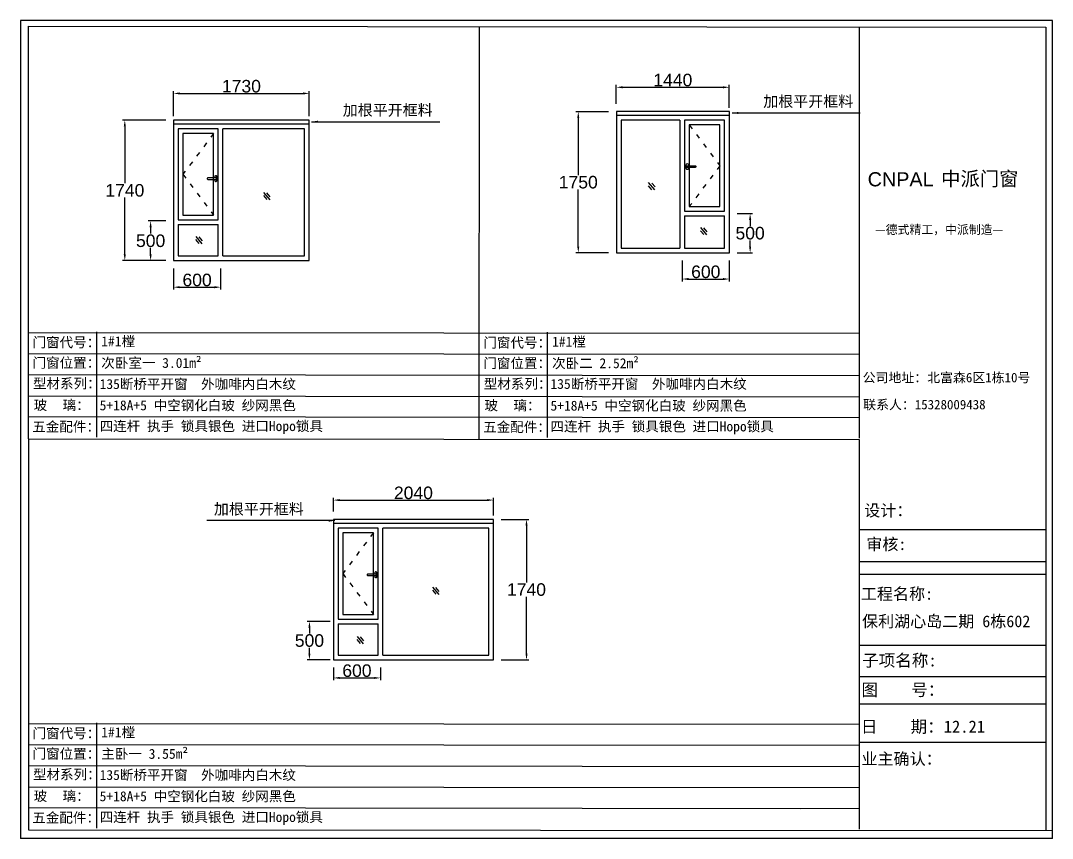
# Model space of a CAD drawing. Header units: inches. Extents: x -138455 to 599497, y -747149 to 13167.
# Drawn here: x 219304 to 232453, y -626098 to -615670 of the extents above; entities that cross this region are included whole.
import ezdxf

# ---------------------------------------------------------------- set-up
doc = ezdxf.new("R2010")
doc.units = ezdxf.units.IN
doc.header["$MEASUREMENT"] = 0
doc.header["$PDMODE"] = 35
doc.header["$PDSIZE"] = -3
doc.linetypes.add('ACAD_ISO03W100', pattern=[30, 12, -18])
doc.layers.add('0 @ 1', color=7, linetype='Continuous')
doc.styles.add('Annotative', font='arialbd.ttf')
doc.styles.add('MtXpl_', font='')
doc.styles.get("Standard").update_dxf_attribs({"font": 'arial.ttf'})
doc.styles.get('MtXpl_').set_extended_font_data('SimSun')
doc.dimstyles.get("Standard").update_dxf_attribs({"dimtxt": 80, "dimasz": 70, "dimexe": 40, "dimexo": 80, "dimgap": 0, "dimtad": 1, "dimtih": 1, "dimtoh": 1, "dimdec": 0, "dimzin": 0, "dimdsep": 46, "dimtxsty": 'Standard', "dimcen": 0.09, "dimadec": 0, "dimazin": 0, "dimtfac": 1, "dimtdec": 0, "dimtofl": 0, "dimtmove": 0, "dimatfit": 3, "dimfxl": 0, "dimtolj": 1, "dimtzin": 0, "dimarcsym": 0})

# ---------------------------------------------------------------- blocks, each defined once
blk = doc.blocks.new('*D2564')
at = {"color": 0, "lineweight": -2, "transparency": 16777216}
for p, q in [((221153, -616940), (220602, -616940)), ((220632, -617020), (220632, -617743)), ((220632, -618650), (220632, -617926)), ((221153, -618730), (220602, -618730))]:
    blk.add_line(p, q, dxfattribs=at)
at = {"color": 0, "transparency": 16777216}
for points in [[(220618, -617020), (220645, -617020), (220632, -616940)], [(220618, -618650), (220645, -618650), (220632, -618730)]]:
    blk.add_solid(points, dxfattribs=at)
at = {"layer": 'Defpoints', "color": 0, "transparency": 16777216}
for p in [(221253, -616940), (220632, -618730), (221253, -618730)]:
    blk.add_point(p, dxfattribs=at)
at = {"color": 0, "transparency": 16777216, "insert": (220632, -617835), "char_height": 160, "attachment_point": 5}
blk.add_mtext('\\A1;1740', dxfattribs=at)
blk = doc.blocks.new('*D2565')
at = {"color": 0, "lineweight": -2, "transparency": 16777216}
for p, q in [((221253, -616890), (221253, -616568)), ((221333, -616598), (222903, -616598)), ((222983, -616890), (222983, -616568))]:
    blk.add_line(p, q, dxfattribs=at)
at = {"color": 0, "transparency": 16777216}
for points in [[(221333, -616585), (221333, -616612), (221253, -616598)], [(222903, -616585), (222903, -616612), (222983, -616598)]]:
    blk.add_solid(points, dxfattribs=at)
at = {"layer": 'Defpoints', "color": 0, "transparency": 16777216}
for p in [(222983, -616598), (221253, -616990), (222983, -616990)]:
    blk.add_point(p, dxfattribs=at)
at = {"color": 0, "transparency": 16777216, "insert": (222118, -616507), "char_height": 160, "attachment_point": 5}
blk.add_mtext('\\A1;1730', dxfattribs=at)
blk = doc.blocks.new('*D2566')
at = {"color": 0, "lineweight": -2, "transparency": 16777216}
for p, q in [((221153, -618225), (220931, -618225)), ((220961, -618305), (220961, -618386)), ((220961, -618650), (220961, -618569)), ((221153, -618730), (220931, -618730))]:
    blk.add_line(p, q, dxfattribs=at)
at = {"color": 0, "transparency": 16777216}
for points in [[(220947, -618305), (220974, -618305), (220961, -618225)], [(220947, -618650), (220974, -618650), (220961, -618730)]]:
    blk.add_solid(points, dxfattribs=at)
at = {"layer": 'Defpoints', "color": 0, "transparency": 16777216}
for p in [(221253, -618225), (220961, -618730), (221253, -618730)]:
    blk.add_point(p, dxfattribs=at)
at = {"color": 0, "transparency": 16777216, "insert": (220961, -618478), "char_height": 160, "attachment_point": 5}
blk.add_mtext('\\A1;500', dxfattribs=at)
blk = doc.blocks.new('*D2560')
at = {"color": 0, "lineweight": -2, "transparency": 16777216}
for p, q in [((221253, -618830), (221253, -619099)), ((221853, -618830), (221853, -619099)), ((221333, -619069), (221773, -619069))]:
    blk.add_line(p, q, dxfattribs=at)
at = {"color": 0, "transparency": 16777216}
for points in [[(221333, -619056), (221333, -619083), (221253, -619069)], [(221773, -619056), (221773, -619083), (221853, -619069)]]:
    blk.add_solid(points, dxfattribs=at)
at = {"layer": 'Defpoints', "color": 0, "transparency": 16777216}
for p in [(221253, -618730), (221853, -618730), (221853, -619069)]:
    blk.add_point(p, dxfattribs=at)
at = {"color": 0, "transparency": 16777216, "insert": (221553, -618978), "char_height": 160, "attachment_point": 5}
blk.add_mtext('\\A1;600', dxfattribs=at)
blk = doc.blocks.new('123as')
at = {"color": 0}
for p, q in [((90189, 51387), (90252, 51462)), ((90194, 51330), (90312, 51470)), ((90251, 51335), (90314, 51410))]:
    blk.add_line(p, q, dxfattribs=at)
blk = doc.blocks.new('dzcs')
blk.add_lwpolyline([(142182, -3328), (142182, -3342, 0.414214), (142196, -3355), (142196, -3355, 0.414214), (142209, -3342), (142209, -3294, 0.414214), (142196, -3280), (142196, -3280, 0.414214), (142182, -3294), (142182, -3308)], format="xyb")
blk.add_lwpolyline([(142096, -3328), (142196, -3328, 0.414214), (142206, -3318), (142206, -3318, 0.414214), (142196, -3308), (142096, -3308, 0.414214), (142086, -3318), (142086, -3318, 0.414214)], format="xyb", close=True)
blk = doc.blocks.new('*D2567')
at = {"color": 0, "lineweight": -2, "transparency": 16777216}
for p, q in [((228436, -618131), (228631, -618131)), ((228601, -618211), (228601, -618289)), ((228601, -618551), (228601, -618472)), ((228436, -618631), (228631, -618631))]:
    blk.add_line(p, q, dxfattribs=at)
at = {"color": 0, "transparency": 16777216}
for points in [[(228588, -618211), (228615, -618211), (228601, -618131)], [(228588, -618551), (228615, -618551), (228601, -618631)]]:
    blk.add_solid(points, dxfattribs=at)
at = {"layer": 'Defpoints', "color": 0, "transparency": 16777216}
for p in [(228336, -618131), (228336, -618631), (228601, -618631)]:
    blk.add_point(p, dxfattribs=at)
at = {"color": 0, "transparency": 16777216, "insert": (228601, -618381), "char_height": 160, "attachment_point": 5}
blk.add_mtext('\\A1;500', dxfattribs=at)
blk = doc.blocks.new('*D2561')
at = {"color": 0, "lineweight": -2, "transparency": 16777216}
for p, q in [((227736, -618731), (227736, -618995)), ((228336, -618731), (228336, -618995)), ((227816, -618965), (228256, -618965))]:
    blk.add_line(p, q, dxfattribs=at)
at = {"color": 0, "transparency": 16777216}
for points in [[(227816, -618952), (227816, -618979), (227736, -618965)], [(228256, -618952), (228256, -618979), (228336, -618965)]]:
    blk.add_solid(points, dxfattribs=at)
at = {"layer": 'Defpoints', "color": 0, "transparency": 16777216}
for p in [(227736, -618631), (228336, -618631), (228336, -618965)]:
    blk.add_point(p, dxfattribs=at)
at = {"color": 0, "transparency": 16777216, "insert": (228036, -618874), "char_height": 160, "attachment_point": 5}
blk.add_mtext('\\A1;600', dxfattribs=at)
blk = doc.blocks.new('*D2568')
at = {"color": 0, "lineweight": -2, "transparency": 16777216}
for p, q in [((226896, -616731), (226896, -616490)), ((226976, -616520), (228256, -616520)), ((228336, -616781), (228336, -616490))]:
    blk.add_line(p, q, dxfattribs=at)
at = {"color": 0, "transparency": 16777216}
for points in [[(226976, -616507), (226976, -616533), (226896, -616520)], [(228256, -616507), (228256, -616533), (228336, -616520)]]:
    blk.add_solid(points, dxfattribs=at)
at = {"layer": 'Defpoints', "color": 0, "transparency": 16777216}
for p in [(228336, -616520), (226896, -616831), (228336, -616881)]:
    blk.add_point(p, dxfattribs=at)
at = {"color": 0, "transparency": 16777216, "insert": (227616, -616428), "char_height": 160, "attachment_point": 5}
blk.add_mtext('\\A1;1440', dxfattribs=at)
blk = doc.blocks.new('*D2569')
at = {"color": 0, "lineweight": -2, "transparency": 16777216}
for p, q in [((226796, -616831), (226381, -616831)), ((226411, -616911), (226411, -617639)), ((226411, -618551), (226411, -617822)), ((226796, -618631), (226381, -618631))]:
    blk.add_line(p, q, dxfattribs=at)
at = {"color": 0, "transparency": 16777216}
for points in [[(226398, -616911), (226424, -616911), (226411, -616831)], [(226398, -618551), (226424, -618551), (226411, -618631)]]:
    blk.add_solid(points, dxfattribs=at)
at = {"layer": 'Defpoints', "color": 0, "transparency": 16777216}
for p in [(226896, -616831), (226411, -618631), (226896, -618631)]:
    blk.add_point(p, dxfattribs=at)
at = {"color": 0, "transparency": 16777216, "insert": (226411, -617731), "char_height": 160, "attachment_point": 5}
blk.add_mtext('\\A1;1750', dxfattribs=at)
blk = doc.blocks.new('*D2562')
at = {"color": 0, "lineweight": -2, "transparency": 16777216}
for p, q in [((225430, -622031), (225781, -622031)), ((225751, -622111), (225751, -622835)), ((225751, -623741), (225751, -623018)), ((225430, -623821), (225781, -623821))]:
    blk.add_line(p, q, dxfattribs=at)
at = {"color": 0, "transparency": 16777216}
for points in [[(225738, -622111), (225765, -622111), (225751, -622031)], [(225738, -623741), (225765, -623741), (225751, -623821)]]:
    blk.add_solid(points, dxfattribs=at)
at = {"layer": 'Defpoints', "color": 0, "transparency": 16777216}
for p in [(225330, -622031), (225330, -623821), (225751, -623821)]:
    blk.add_point(p, dxfattribs=at)
at = {"color": 0, "transparency": 16777216, "insert": (225751, -622926), "char_height": 160, "attachment_point": 5}
blk.add_mtext('\\A1;1740', dxfattribs=at)
blk = doc.blocks.new('*D2570')
at = {"color": 0, "lineweight": -2, "transparency": 16777216}
for p, q in [((223290, -621931), (223290, -621754)), ((223370, -621784), (225250, -621784)), ((225330, -621981), (225330, -621754))]:
    blk.add_line(p, q, dxfattribs=at)
at = {"color": 0, "transparency": 16777216}
for points in [[(223370, -621771), (223370, -621798), (223290, -621784)], [(225250, -621771), (225250, -621798), (225330, -621784)]]:
    blk.add_solid(points, dxfattribs=at)
at = {"layer": 'Defpoints', "color": 0, "transparency": 16777216}
for p in [(225330, -621784), (223290, -622031), (225330, -622081)]:
    blk.add_point(p, dxfattribs=at)
at = {"color": 0, "transparency": 16777216, "insert": (224310, -621693), "char_height": 160, "attachment_point": 5}
blk.add_mtext('\\A1;2040', dxfattribs=at)
blk = doc.blocks.new('*D2571')
at = {"color": 0, "lineweight": -2, "transparency": 16777216}
for p, q in [((223290, -623921), (223290, -624082)), ((223890, -623921), (223890, -624082)), ((223370, -624052), (223810, -624052))]:
    blk.add_line(p, q, dxfattribs=at)
at = {"color": 0, "transparency": 16777216}
for points in [[(223370, -624039), (223370, -624065), (223290, -624052)], [(223810, -624039), (223810, -624065), (223890, -624052)]]:
    blk.add_solid(points, dxfattribs=at)
at = {"layer": 'Defpoints', "color": 0, "transparency": 16777216}
for p in [(223290, -623821), (223890, -623821), (223890, -624052)]:
    blk.add_point(p, dxfattribs=at)
at = {"color": 0, "transparency": 16777216, "insert": (223590, -623960), "char_height": 160, "attachment_point": 5}
blk.add_mtext('\\A1;600', dxfattribs=at)
blk = doc.blocks.new('*D2563')
at = {"color": 0, "lineweight": -2, "transparency": 16777216}
for p, q in [((223250, -623331), (222955, -623331)), ((222985, -623411), (222985, -623485)), ((222985, -623741), (222985, -623668)), ((223250, -623821), (222955, -623821))]:
    blk.add_line(p, q, dxfattribs=at)
at = {"color": 0, "transparency": 16777216}
for points in [[(222971, -623411), (222998, -623411), (222985, -623331)], [(222971, -623741), (222998, -623741), (222985, -623821)]]:
    blk.add_solid(points, dxfattribs=at)
at = {"layer": 'Defpoints', "color": 0, "transparency": 16777216}
for p in [(223350, -623331), (222985, -623821), (223350, -623821)]:
    blk.add_point(p, dxfattribs=at)
at = {"color": 0, "transparency": 16777216, "insert": (222985, -623576), "char_height": 160, "attachment_point": 5}
blk.add_mtext('\\A1;500', dxfattribs=at)

msp = doc.modelspace()

# ---------------------------------------------------------------- linework, layer by layer
for p, q in [((219304.1, -615670), (219304.1, -621103.3)), ((232453.1, -615670), (219304.1, -615670)), ((219404, -621003.4), (219404.1, -615740.9)), ((219404.1, -615740.9), (232369.2, -615754)), ((225148.7, -621007.7), (225152.4, -615746.3)), ((229991.7, -615754), (229991.6, -620995.8)), ((232369.2, -615754), (232371.2, -621012.6)), ((232453.1, -621112.7), (232453.1, -615670)), ((221252.8, -616939.6), (221252.8, -618729.6)), ((222982.8, -616939.6), (221252.8, -616939.6)), ((222982.8, -618729.6), (222982.8, -616939.6)), ((226896.3, -616830.6), (226896.3, -618630.6)), ((228336.3, -616830.6), (226896.3, -616830.6)), ((228336.3, -616880.6), (226896.3, -616880.6)), ((227706.3, -616940.6), (226956.3, -616940.6)), ((226956.3, -616940.6), (226956.3, -618570.6)), ((227706.3, -616940.6), (227706.3, -618570.6)), ((228276.3, -616940.6), (227766.3, -616940.6)), ((227766.3, -616940.6), (227766.3, -618100.6)), ((228276.3, -618100.6), (228276.3, -616940.6)), ((228336.3, -618630.6), (228336.3, -616830.6)), ((222982.8, -616989.6), (221252.8, -616989.6)), ((221822.8, -617049.6), (221312.8, -617049.6)), ((221312.8, -617049.6), (221312.8, -618209.6)), ((221822.8, -618209.6), (221822.8, -617049.6)), ((222922.8, -617049.6), (221882.8, -617049.6)), ((221882.8, -618669.6), (221882.8, -617049.6)), ((222922.8, -618669.6), (222922.8, -617049.6)), ((228216.3, -617000.6), (227826.3, -617000.6)), ((227826.3, -617000.6), (227826.3, -618040.6)), ((228216.3, -618040.6), (228216.3, -617000.6)), ((221762.8, -617109.6), (221372.8, -617109.6)), ((221372.8, -617109.6), (221372.8, -618149.6)), ((221762.8, -618149.6), (221762.8, -617109.6)), ((227766.3, -618100.6), (228276.3, -618100.6)), ((227826.3, -618040.6), (228216.3, -618040.6)), ((221312.8, -618209.6), (221822.8, -618209.6)), ((221372.8, -618149.6), (221762.8, -618149.6)), ((227766.3, -618160.6), (228276.3, -618160.6)), ((227766.3, -618160.6), (227766.3, -618570.6)), ((228276.3, -618570.6), (228276.3, -618160.6)), ((221312.8, -618269.6), (221312.8, -618669.6)), ((221312.8, -618269.6), (221822.8, -618269.6)), ((221822.8, -618669.6), (221822.8, -618269.6)), ((226896.3, -618630.6), (228336.3, -618630.6)), ((226956.3, -618570.6), (227706.3, -618570.6)), ((227766.3, -618570.6), (228276.3, -618570.6)), ((221252.8, -618729.6), (222982.8, -618729.6)), ((221312.8, -618669.6), (221822.8, -618669.6)), ((221882.8, -618669.6), (222922.8, -618669.6)), ((219404.1, -619646.3), (229991.6, -619657.6)), ((220268.9, -619639.7), (220269.2, -620980.9)), ((226014.5, -619643.7), (226014.8, -620985)), ((219404.1, -619913.8), (229991.6, -619925)), ((219404.1, -620183.1), (229991.6, -620194.4)), ((219404, -620454.5), (229991.6, -620465.7)), ((219404, -620719.4), (229991.6, -620732.6)), ((219404, -621003.4), (229991.7, -621011.3)), ((219404, -621003.4), (219404, -625988.6)), ((229991.7, -621011.3), (229991.6, -625981.1)), ((232369.1, -621012.7), (232371.2, -625997.9)), ((219304.1, -621103.3), (219304.1, -626098)), ((232453.1, -626098), (232453.1, -621112.7)), ((223290.3, -622031.3), (223290.3, -623821.3)), ((225330.3, -622031.3), (223290.3, -622031.3)), ((225330.3, -623821.3), (225330.3, -622031.3)), ((225330.3, -622081.3), (223290.3, -622081.3)), ((223860.3, -623301.3), (223860.3, -622141.3)), ((223920.3, -623361.3), (223920.3, -622141.3)), ((229991.7, -622160.6), (232369.2, -622160.6)), ((229991.6, -622566.9), (232369.1, -622566.9)), ((229991.6, -622727.9), (232370.6, -622727.2)), ((223350.3, -623301.3), (223860.3, -623301.3)), ((223350.3, -623361.3), (223860.3, -623361.3)), ((223860.3, -623761.3), (223860.3, -623361.3)), ((223920.3, -623761.3), (223920.3, -623361.3)), ((229991.6, -623635.4), (232370.7, -623634.7)), ((223290.3, -623821.3), (225330.3, -623821.3)), ((229991.6, -624033.7), (232370.8, -624033)), ((229991.6, -624381.1), (232370.9, -624380.4)), ((219404.1, -624631.6), (229991.6, -624642.8)), ((220268.9, -624625), (220269.2, -625966.2)), ((219404.1, -624899), (229991.6, -624910.3)), ((229991.6, -624871.5), (232371.1, -624870.8)), ((219404.1, -625168.3), (229991.6, -625179.6)), ((219404, -625439.7), (229991.6, -625451)), ((219404, -625704.6), (229991.6, -625717.9)), ((229249.2, -625735.1), (229249.3, -625735.1)), ((219404, -625988.6), (232453.1, -625998)), ((232453.1, -626098), (219304.1, -626098))]:
    msp.add_line(p, q)
at = {"linetype": 'ACAD_ISO03W100', "ltscale": 5}
for points in [[(227826.3, -617000.6), (228216.3, -617520.6), (227826.3, -618040.6)], [(221762.8, -617109.6), (221372.8, -617629.6), (221762.8, -618149.6)], [(223800.3, -622201.3), (223410.3, -622721.3), (223800.3, -623241.3)]]:
    msp.add_lwpolyline(points, dxfattribs=at)
for points in [[(223860.3, -622141.3), (223350.3, -622141.3), (223350.3, -623301.3)], [(223920.3, -623761.3), (225270.3, -623761.3), (225270.3, -622141.3), (223920.3, -622141.3)], [(223350.3, -623361.3), (223350.3, -623761.3), (223860.3, -623761.3)]]:
    msp.add_lwpolyline(points)
msp.add_lwpolyline([(223800.3, -622201.3), (223410.3, -622201.3), (223410.3, -623241.3), (223800.3, -623241.3)], close=True)

# ---------------------------------------------------------------- block references
at = {"xscale": -1}
msp.add_blockref('dzcs', (369996.5, -614213.3), dxfattribs=at)
for p in [(79595.9, -614366.1), (81635.6, -619418.8)]:
    msp.add_blockref('dzcs', p)
at = {"xscale": -0.6684526412304121, "yscale": 0.6684526412304121, "zscale": 0.6684526412304121}
for p in [(287677.1, -652141.1), (282772.6, -652265.6), (288340.9, -652713.7), (281908.9, -652826.8), (284926.5, -657298.3), (283964.8, -657929.1)]:
    msp.add_blockref('123as', p, dxfattribs=at)

# ---------------------------------------------------------------- texts
msp.add_text('CNPAL', height=180.36).set_placement((230099.5, -617783.3))
at = {"style": 'MtXpl_'}
for s, height, p in [('中派门窗', 180.36, (231036, -617775.9)), ('—德式精工，中派制造—', 110.99, (230193.9, -618391.3)), ('公司地址：北富森6区1栋10号', 120.577, (230035.5, -620282)), ('联系人：15328009438', 120.577, (230042, -620626.7)), ('设计：', 149.85, (230055.7, -621990.7)), ('审核:', 149.85, (230081.6, -622421.2)), ('工程名称:', 149.85, (230012.9, -623054.5)), ('保利湖心岛二期 6栋602', 149.846, (230027.5, -623405)), ('子项名称:', 154.84, (230028.4, -623905.4)), ('图    号：', 154.84, (230021, -624280.9)), ('日    期：12.21', 154.844, (230013.9, -624750.2)), ('业主确认：', 149.85, (230020.5, -625158.5))]:
    msp.add_text(s, height=height, dxfattribs=at).set_placement(p)
at = {"layer": '0 @ 1', "style": 'Annotative'}
for s, p in [('门窗代号：', (219455.7, -619835.8)), ('门窗代号：', (225201.3, -619839.9)), ('门窗位置：', (219455.7, -620096.5)), ('门窗位置：', (225201.3, -620100.5)), ('型材系列：', (219461, -620359.8)), ('型材系列：', (225206.6, -620363.9)), ('玻    璃：', (219469.9, -620636)), ('玻    璃：', (225215.5, -620640)), ('五金配件：', (219452.6, -620911.1)), ('五金配件：', (225198.2, -620915.1)), ('门窗代号：', (219455.7, -624821.1)), ('门窗位置：', (219455.7, -625081.8)), ('型材系列：', (219461, -625345.1)), ('玻    璃：', (219469.9, -625621.2)), ('五金配件：', (219452.6, -625896.3))]:
    msp.add_text(s, height=126.53, dxfattribs=at).set_placement(p)
for s, width, heights, insert, char_height, attachment_point in [('{\\fSimSun|b1|i0|c134|p2;加根平开框料}', 1639.876, [0], (229914.7, -616629.8), 140, 3), ('{\\fSimSun|b1|i0|c134|p2;加根平开框料}', 1639.876, [0], (224555.2, -616741.1), 140, 3), ('{\\fSimSun|b1|i0|c134|p2;1#1樘}', 4396.385, [0], (220331.9, -619696.4), 126.534, 1), ('{\\fSimSun|b1|i0|c134|p2;1#1樘}', 4396.385, [0], (226077.5, -619700.4), 126.534, 1), ('{\\fSimSun|b1|i0|c134|p2;次卧室一 3.01m²}', 4396.385, [0], (220332, -619971.4), 126.534, 1), ('{\\fSimSun|b1|i0|c134|p2;次卧二 2.52m²}', 4396.385, [0], (226077.6, -619975.5), 126.534, 1), ('{\\fSimSun|b1|i0|c134|p2;135断桥平开窗  外咖啡内白木纹}', 4396.385, [0], (220310.9, -620241), 126.534, 1), ('{\\fSimSun|b1|i0|c134|p2;135断桥平开窗  外咖啡内白木纹}', 4396.385, [0], (226056.5, -620239.4), 126.534, 1), ('{\\fSimSun|b1|i0|c134|p2;5+18A+5 中空钢化白玻 纱网黑色}', 4396.385, [0], (220311, -620512.4), 126.534, 1), ('{\\fSimSun|b1|i0|c134|p2;5+18A+5 中空钢化白玻 纱网黑色}', 4396.385, [0], (226056.6, -620516.4), 126.534, 1), ('{\\fSimSun|b1|i0|c134|p2;四连杆 执手 锁具银色 进口Hopo锁具}', 4396.385, [175.9], (220311.1, -620777.5), 126.534, 1), ('{\\fSimSun|b1|i0|c134|p2;四连杆 执手 锁具银色 进口Hopo锁具}', 4396.385, [175.9], (226056.7, -620781.5), 126.534, 1), ('{\\fSimSun|b1|i0|c134|p2;加根平开框料}', 1639.876, [0], (221767, -621828.3), 140, 1), ('{\\fSimSun|b1|i0|c134|p2;1#1樘}', 4396.385, [0], (220331.9, -624681.6), 126.534, 1), ('{\\fSimSun|b1|i0|c134|p2;主卧一 3.55m²}', 4396.385, [0], (220332, -624956.7), 126.534, 1), ('{\\fSimSun|b1|i0|c134|p2;135断桥平开窗  外咖啡内白木纹}', 4396.385, [0], (220310.9, -625226.2), 126.534, 1), ('{\\fSimSun|b1|i0|c134|p2;5+18A+5 中空钢化白玻 纱网黑色}', 4396.385, [0], (220311, -625497.6), 126.534, 1), ('{\\fSimSun|b1|i0|c134|p2;四连杆 执手 锁具银色 进口Hopo锁具}', 4396.385, [175.9], (220311.1, -625762.7), 126.534, 1)]:
    msp.add_mtext_dynamic_manual_height_columns(s, width=width, gutter_width=903.5, heights=heights, dxfattribs=dict(at, insert=insert, char_height=char_height, attachment_point=attachment_point))

# ---------------------------------------------------------------- dimensions: what is measured, and where the dimension line sits
for base, p1, p2, picture, middle in [((222982.8, -616598.4), (221252.8, -616989.6), (222982.8, -616989.6), '*D2565', (222117.8, -616506.6)), ((228336.3, -616520), (226896.3, -616830.6), (228336.3, -616880.6), '*D2568', (227616.3, -616428.3)), ((228336.3, -618965.5), (227736.3, -618630.6), (228336.3, -618630.6), '*D2561', (228036.3, -618873.8)), ((225330.3, -621784.3), (223290.3, -622031.3), (225330.3, -622081.3), '*D2570', (224310.3, -621692.6)), ((223890.3, -624052.2), (223290.3, -623821.3), (223890.3, -623821.3), '*D2571', (223590.3, -623960.5))]:
    dim = msp.add_linear_dim(base=base, p1=p1, p2=p2, dimstyle='Standard', override={"dimtxt": 160, "dimasz": 80, "dimexe": 30, "dimexo": 100, "dimgap": 10, "dimfxl": 100})
    dim.commit()
    dim.dimension.update_dxf_attribs({"geometry": picture, "text_midpoint": middle})
for base, p1, p2, text, picture, middle in [((220631.7, -618729.6), (221252.8, -616939.6), (221252.8, -618729.6), '1740', '*D2564', (220631.7, -617834.6)), ((226410.9, -618630.6), (226896.3, -616830.6), (226896.3, -618630.6), '1750', '*D2569', (226410.9, -617730.6)), ((220960.7, -618729.6), (221252.8, -618225.5), (221252.8, -618729.6), '500', '*D2566', (220960.7, -618477.5)), ((225751.3, -623821.3), (225330.3, -622031.3), (225330.3, -623821.3), '1740', '*D2562', (225751.3, -622926.3)), ((222984.7, -623821.3), (223350.3, -623331.3), (223350.3, -623821.3), '500', '*D2563', (222984.7, -623576.3))]:
    dim = msp.add_linear_dim(base=base, p1=p1, p2=p2, angle=90, text=text, dimstyle='Standard', override={"dimtxt": 160, "dimasz": 80, "dimexe": 30, "dimexo": 100, "dimgap": 10, "dimfxl": 100})
    dim.commit()
    dim.dimension.update_dxf_attribs({"geometry": picture, "text_midpoint": middle})
dim = msp.add_linear_dim(base=(228601.3, -618630.6), p1=(228336.3, -618130.6), p2=(228336.3, -618630.6), angle=90, dimstyle='Standard', override={"dimtxt": 160, "dimasz": 80, "dimexe": 30, "dimexo": 100, "dimgap": 10, "dimfxl": 100})
dim.commit()
dim.dimension.update_dxf_attribs({"geometry": '*D2567', "text_midpoint": (228601.3, -618380.6)})
dim = msp.add_linear_dim(base=(221852.8, -619069.2), p1=(221252.8, -618729.6), p2=(221852.8, -618729.6), dimstyle='Standard', override={"dimtxt": 160, "dimasz": 80, "dimexe": 30, "dimexo": 100, "dimgap": 10, "dimfxl": 100})
dim.commit()
dim.dimension.update_dxf_attribs({"geometry": '*D2560', "text_midpoint": (221552.8, -619069.2), "dimtype": 160})

# ---------------------------------------------------------------- leaders
for points in [[(223011.9, -616959.2), (224645, -616959.2)], [(228371.4, -616847.9), (230004.5, -616847.9)], [(223310.3, -622046.4), (221677.3, -622046.4)]]:
    msp.add_leader(points, dimstyle='Standard', override={"dimtxt": 160, "dimasz": 80, "dimexe": 30, "dimexo": 100, "dimgap": 10, "dimtad": 0, "dimfxl": 100})

doc.saveas('drawing.dxf')
